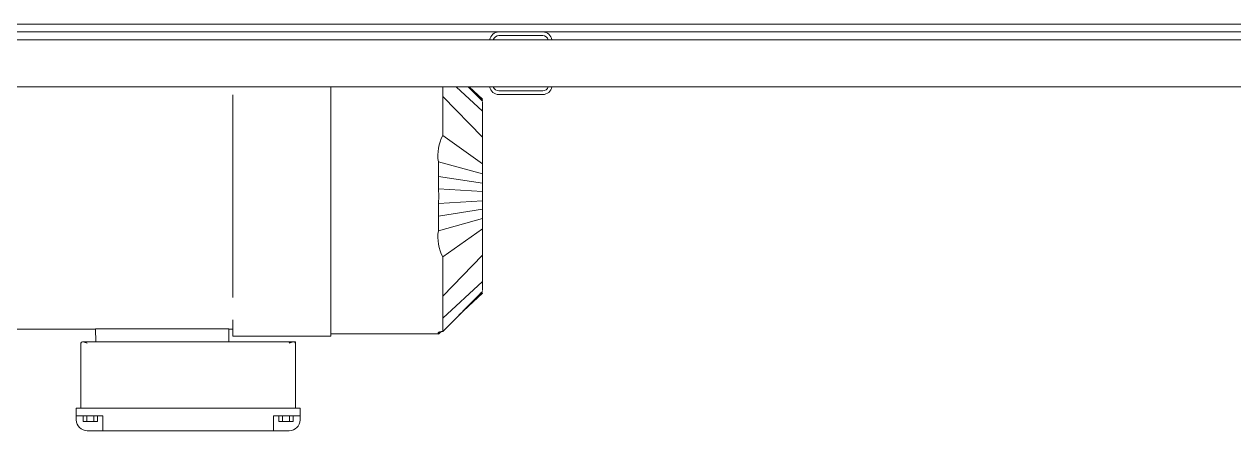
# Model space of a CAD drawing. Header units: millimetres. Extents: x -5 to 1510635, y -6 to 71285.
# Drawn here: x 1289588 to 1291133, y 34022 to 34542 of the extents above; entities that cross this region are included whole.
import ezdxf

# ---------------------------------------------------------------- set-up
doc = ezdxf.new("R2010")
doc.units = ezdxf.units.MM
doc.header["$LTSCALE"] = 1000
doc.layers.add('2', color=42, linetype='Continuous')
doc.layers.add('MP-8', color=8, linetype='Continuous')

# ---------------------------------------------------------------- blocks, each defined once
blk = doc.blocks.new('17886555')
at = {"layer": 'MP-8', "linetype": 'Continuous', "lineweight": 15}
for p, q in [((1652.88, 200), (1652.88, 2750)), ((1657.88, 2750), (1657.88, 200)), ((1662.88, 257.75), (1662.88, 2742.25)), ((1692.88, 257.75), (1692.88, 2742.25)), ((1660.18, 1104), (1660.18, 1076)), ((1695.58, 1076), (1695.58, 1104)), ((1697.88, 1076), (1697.88, 1104)), ((1692.88, 1056.43), (1702.04, 1065.5)), ((1692.88, 1048.68), (1708.45, 1065.5)), ((1700.88, 1065.5), (1692.88, 1056.93)), ((1701.21, 1065.5), (1692.88, 1056.59)), ((1725.08, 1065.5), (1699.03, 1040.1)), ((1700.59, 1064.07), (1701.94, 1065.5)), ((1708.45, 1065.5), (1702.58, 1065.5)), ((1725.08, 1065.5), (1708.45, 1065.5)), ((1724.07, 1040.1), (1742.1, 1065.5)), ((1737.7, 1065.5), (1725.08, 1065.5)), ((1742.1, 1065.5), (1737.7, 1065.5)), ((1740.83, 1037.34), (1748.67, 1065.5)), ((1748.67, 1065.5), (1742.1, 1065.5)), ((1754.54, 1065.5), (1748.67, 1065.5)), ((1750.17, 1037.34), (1754.54, 1065.5)), ((1754.54, 1065.5), (1759.94, 1065.5)), ((1759.94, 1065.5), (1758.21, 1037.35)), ((1765.81, 1065.5), (1759.94, 1065.5)), ((1767.55, 1037.35), (1765.81, 1065.5)), ((1765.81, 1065.5), (1771.22, 1065.5)), ((1771.22, 1065.5), (1775.58, 1037.34)), ((1777.08, 1065.5), (1771.22, 1065.5)), ((1784.92, 1037.34), (1777.08, 1065.5)), ((1783.65, 1065.5), (1777.08, 1065.5)), ((1801.68, 1040.1), (1783.65, 1065.5)), ((1788.06, 1065.5), (1783.65, 1065.5)), ((1800.67, 1065.5), (1788.06, 1065.5)), ((1826.72, 1040.1), (1800.67, 1065.5)), ((1817.3, 1065.5), (1800.67, 1065.5)), ((1840.82, 1040.1), (1817.3, 1065.5)), ((1823.17, 1065.5), (1817.3, 1065.5)), ((1849.36, 1040.1), (1823.72, 1065.5)), ((1823.81, 1065.5), (1825.17, 1064.07)), ((1834.85, 1054.48), (1824.55, 1065.5)), ((1838.99, 1050.38), (1824.88, 1065.5)), ((1699.03, 1040.1), (1692.88, 1040.1)), ((1718.95, 1040.1), (1699.03, 1040.1)), ((1724.07, 1040.1), (1718.95, 1040.1)), ((1750.17, 1037.34), (1740.83, 1037.34)), ((1758.21, 1037.35), (1750.17, 1037.34)), ((1762.88, 1037.64), (1758.21, 1037.35)), ((1767.55, 1037.35), (1762.88, 1037.64)), ((1775.58, 1037.34), (1767.55, 1037.35)), ((1784.92, 1037.34), (1775.58, 1037.34)), ((1806.81, 1040.1), (1801.68, 1040.1)), ((1826.72, 1040.1), (1806.81, 1040.1)), ((1840.82, 1040.1), (1826.72, 1040.1)), ((1848.94, 1040.1), (1840.82, 1040.1)), ((1851.16, 1037.34), (1849.59, 1039.01)), ((1850.87, 1037.33), (1849.68, 1038.61)), ((1850.72, 1037.34), (1850.39, 1037.34)), ((1850.86, 1037.35), (1850.72, 1037.34)), ((1850.88, 968.6), (1850.88, 1037.35)), ((1698.08, 968.6), (1692.88, 968.6)), ((1698.08, 968.6), (1718.81, 968.6)), ((1718.81, 968.6), (1806.94, 968.6)), ((1806.94, 968.6), (1827.67, 968.6)), ((1841.98, 968.6), (1827.67, 968.6)), ((1841.98, 968.6), (1850.43, 968.6)), ((1850.43, 968.6), (1852.38, 968.6)), ((1852.38, 906), (1852.38, 968.6)), ((1855.88, 945), (1855.88, 946)), ((1855.88, 946), (1856.88, 946)), ((1855.88, 945), (1855.88, 944.65)), ((1855.88, 810.35), (1855.88, 944.65)), ((1856.88, 946), (1898.38, 946)), ((1898.38, 942), (1898.38, 949)), ((1898.38, 949), (1903.38, 949)), ((1903.38, 942), (1903.38, 949)), ((1905.88, 949), (1903.38, 949)), ((1906.88, 944.62), (1903.38, 944.62)), ((1906.88, 942.31), (1906.88, 944.62)), ((1898.38, 813), (1898.38, 942)), ((1903.38, 942.31), (1906.88, 942.31)), ((1903.38, 932), (1903.38, 942)), ((1903.38, 937.69), (1906.88, 937.69)), ((1903.38, 935.38), (1906.88, 935.38)), ((1906.88, 937.69), (1906.88, 942.31)), ((1906.88, 935.38), (1906.88, 937.69)), ((1912.88, 942), (1912.88, 939)), ((1912.88, 939), (1912.88, 932)), ((1903.38, 932), (1905.88, 932)), ((1912.88, 932), (1905.88, 932)), ((1912.88, 823), (1912.88, 932)), ((1698.08, 906), (1718.81, 906)), ((1806.94, 906), (1718.81, 906)), ((1827.67, 906), (1806.94, 906)), ((1841.98, 906), (1850.43, 906)), ((1847.98, 903.5), (1847.98, 906)), ((1852.38, 906), (1850.43, 906)), ((1847.72, 818.22), (1847.72, 903.5)), ((1847.72, 903.5), (1855.88, 903.5)), ((1903.38, 813), (1903.38, 823)), ((1905.88, 823), (1903.38, 823)), ((1906.88, 819.62), (1903.38, 819.62)), ((1905.88, 823), (1912.88, 823)), ((1906.88, 817.31), (1906.88, 819.62)), ((1912.88, 823), (1912.88, 816)), ((1847.72, 818.22), (1855.88, 818.5)), ((1847.98, 748.5), (1847.98, 818.22)), ((1898.38, 806), (1898.38, 813)), ((1903.38, 817.31), (1906.88, 817.31)), ((1903.38, 806), (1903.38, 813)), ((1903.38, 812.69), (1906.88, 812.69)), ((1906.88, 812.69), (1906.88, 817.31)), ((1906.88, 810.38), (1906.88, 812.69)), ((1912.88, 816), (1912.88, 813)), ((1855.88, 810.35), (1855.88, 810)), ((1856.88, 809), (1898.38, 809)), ((1898.38, 806), (1903.38, 806)), ((1903.38, 810.38), (1906.88, 810.38)), ((1903.38, 806), (1905.88, 806))]:
    blk.add_line(p, q, dxfattribs=at)
for centre, radius, start, end in [((1663.88, 1104), 6, 99.59407, 180), ((1663.88, 1104), 3.7, 105.68035, 180), ((1691.88, 1104), 6, 0, 80.40593), ((1691.88, 1104), 3.7, 0, 74.31965), ((1663.88, 1076), 6, 180, 260.40593), ((1663.88, 1076), 3.7, 180, 254.31965), ((1691.88, 1076), 6, 279.59407, 0), ((1691.88, 1076), 3.7, 285.68035, 0), ((1736.66, 1064.32), 27.3, 242.52895, 278.78079), ((1789.06, 1064.5), 27.47, 261.33729, 297.35297), ((1856.88, 945), 1, 90, 180), ((1905.88, 942), 7, 0, 90), ((1905.88, 813), 7, 270, 0), ((1856.88, 810), 1, 180, 270)]:
    blk.add_arc(centre, radius, start, end, dxfattribs=at)
for points, knots in [([(1850.39, 1037.34), (1850.38, 1037.32), (1850.36, 1037.27), (1850.34, 1037.22), (1850.31, 1037.18), (1850.28, 1037.14), (1850.25, 1037.12), (1850.22, 1037.1), (1850.16, 1037.09), (1850.06, 1037.16), (1849.95, 1037.37), (1849.86, 1037.62), (1849.78, 1037.85), (1849.71, 1038.13), (1849.64, 1038.43), (1849.58, 1038.74), (1849.53, 1039.04), (1849.47, 1039.37), (1849.42, 1039.72), (1849.38, 1039.97), (1849.36, 1040.1)], [0, 0, 0, 0, 0.034533, 0.068954, 0.103273, 0.137501, 0.171646, 0.205719, 0.23973, 0.37519, 0.507356, 0.573381, 0.638506, 0.703439, 0.76665, 0.815497, 0.863178, 0.909767, 0.955345, 1, 1, 1, 1]), ([(1856.88, 942), (1856.76, 942.23), (1856.65, 942.46), (1856.43, 942.92), (1856.32, 943.15), (1856.13, 943.59), (1856.05, 943.81), (1855.92, 944.25), (1855.88, 944.45), (1855.88, 944.65)], [0, 0, 0, 0, 0.25, 0.25, 0.5, 0.5, 0.75, 0.75, 1, 1, 1, 1]), ([(1855.88, 810.35), (1855.88, 810.55), (1855.92, 810.75), (1856.05, 811.19), (1856.13, 811.41), (1856.32, 811.85), (1856.43, 812.08), (1856.65, 812.54), (1856.76, 812.77), (1856.88, 813)], [0, 0, 0, 0, 0.25, 0.25, 0.5, 0.5, 0.75, 0.75, 1, 1, 1, 1])]:
    blk.add_open_spline(points, degree=3, knots=knots, dxfattribs=at)

msp = doc.modelspace()

# ---------------------------------------------------------------- block references
at = {"layer": '2', "linetype": 'ByBlock', "xscale": 2, "yscale": 2, "zscale": 2, "rotation": 270}
msp.add_blockref('17886555', (1288042.216, 37847.523), dxfattribs=at)

doc.saveas('drawing.dxf')
